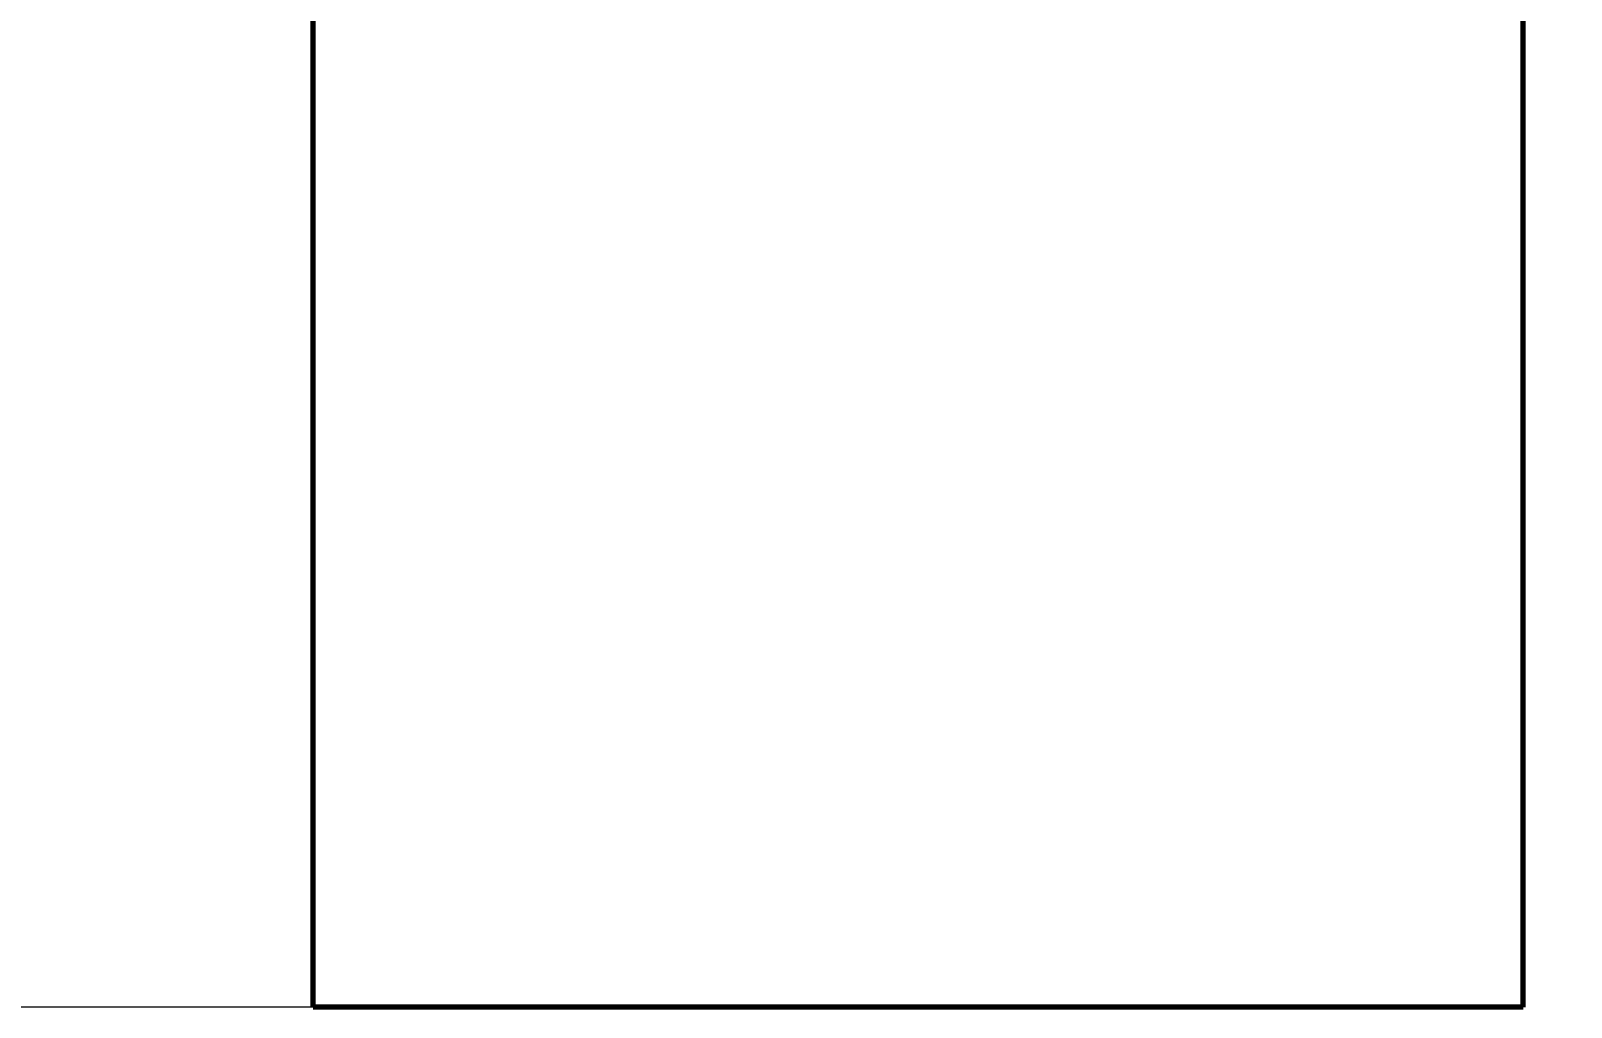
# Model space of a CAD drawing. Header units: millimetres. Extents: x 0 to 2382, y 0 to 420.
# Drawn here: x 132 to 139.64, y 216.5 to 221.34 of the extents above; entities that cross this region are included whole.
import ezdxf

# ---------------------------------------------------------------- set-up
doc = ezdxf.new("R2010")
doc.units = ezdxf.units.MM
doc.linetypes.add('IRAM-E-TRAZOS', pattern=[5, 4, -1])
for name, color, linetype, lineweight in [('01-VISIBLE', 7, 'CONTINUOUS', 70), ('02-OCULTA', 4, 'IRAM-E-TRAZOS', 35), ('04-COTA', 3, 'CONTINUOUS', 18)]:
    doc.layers.add(name, color=color, linetype=linetype, lineweight=lineweight)
doc.styles.add('ISO3098', font='isocpeur.ttf')
doc.dimstyles.new('FLAMA-IRAM', dxfattribs={"dimtxt": 3.5, "dimasz": 3.5, "dimexe": 2, "dimexo": 1.5, "dimgap": 1, "dimtad": 1, "dimdec": 1, "dimtxsty": 'ISO3098', "dimblk": 'IRAM_FLECHA', "dimblk1": 'IRAM_FLECHA', "dimblk2": 'IRAM_FLECHA', "dimcen": 2.5, "dimclrd": 256, "dimclre": 256, "dimclrt": 256, "dimazin": 3, "dimtfac": 1, "dimtmove": 0, "dimatfit": 3, "dimlwd": 18, "dimlwe": 18})

# ---------------------------------------------------------------- blocks, each defined once
blk = doc.blocks.new('IRAM_FLECHA')
blk.add_solid([(0, 0), (-1, 0.125), (-1, -0.125)])

msp = doc.modelspace()

# ---------------------------------------------------------------- linework, layer by layer
at = {"layer": '01-VISIBLE'}
msp.add_line((139.4, 216.5), (133.4, 216.5), dxfattribs=at)
for points in [[(133.4, 216.5), (133.4, 216.5875), (133.4, 216.675), (133.4, 216.7625), (133.4, 216.85), (133.4, 216.9375), (133.4, 217.025), (133.4, 217.1125), (133.4, 217.2), (133.4, 217.2875), (133.4, 217.375), (133.4, 217.4625), (133.4, 217.55), (133.4, 217.6375), (133.4, 217.725), (133.4, 217.8125), (133.4, 217.9), (133.4, 217.9875), (133.4, 218.075), (133.4, 218.1625), (133.4, 218.25), (133.4, 218.3375), (133.4, 218.425), (133.4, 218.5125), (133.4, 218.6), (133.4, 218.6875), (133.4, 218.775), (133.4, 218.8625), (133.4, 218.95), (133.4, 219.0375), (133.4, 219.125), (133.4, 219.2125), (133.4, 219.3), (133.4, 219.3875), (133.4, 219.475), (133.4, 219.5625), (133.4, 219.65), (133.4, 219.7375), (133.4, 219.825), (133.4, 219.9125), (133.4, 220), (133.4, 220.0875), (133.4, 220.175), (133.4, 220.2625), (133.4, 220.35), (133.4, 220.4375), (133.4, 220.525), (133.4, 220.6125), (133.4, 220.7), (133.4, 220.7875), (133.4, 220.875), (133.4, 220.9625), (133.4, 221.05), (133.4, 221.1375), (133.4, 221.225), (133.4, 221.3125), (133.4, 221.4)], [(139.4, 216.5), (139.4, 216.5875), (139.4, 216.675), (139.4, 216.7625), (139.4, 216.85), (139.4, 216.9375), (139.4, 217.025), (139.4, 217.1125), (139.4, 217.2), (139.4, 217.2875), (139.4, 217.375), (139.4, 217.4625), (139.4, 217.55), (139.4, 217.6375), (139.4, 217.725), (139.4, 217.8125), (139.4, 217.9), (139.4, 217.9875), (139.4, 218.075), (139.4, 218.1625), (139.4, 218.25), (139.4, 218.3375), (139.4, 218.425), (139.4, 218.5125), (139.4, 218.6), (139.4, 218.6875), (139.4, 218.775), (139.4, 218.8625), (139.4, 218.95), (139.4, 219.0375), (139.4, 219.125), (139.4, 219.2125), (139.4, 219.3), (139.4, 219.3875), (139.4, 219.475), (139.4, 219.5625), (139.4, 219.65), (139.4, 219.7375), (139.4, 219.825), (139.4, 219.9125), (139.4, 220), (139.4, 220.0875), (139.4, 220.175), (139.4, 220.2625), (139.4, 220.35), (139.4, 220.4375), (139.4, 220.525), (139.4, 220.6125), (139.4, 220.7), (139.4, 220.7875), (139.4, 220.875), (139.4, 220.9625), (139.4, 221.05), (139.4, 221.1375), (139.4, 221.225), (139.4, 221.3125), (139.4, 221.4)]]:
    msp.add_lwpolyline(points, dxfattribs=at)
at = {"layer": '02-OCULTA'}
for points in [[(133.4, 221.4), (133.4, 221.3125), (133.4, 221.225), (133.4, 221.1375), (133.4, 221.05), (133.4, 220.9625), (133.4, 220.875), (133.4, 220.7875), (133.4, 220.7), (133.4, 220.6125), (133.4, 220.525), (133.4, 220.4375), (133.4, 220.35), (133.4, 220.2625), (133.4, 220.175), (133.4, 220.0875), (133.4, 220), (133.4, 219.9125), (133.4, 219.825), (133.4, 219.7375), (133.4, 219.65), (133.4, 219.5625), (133.4, 219.475), (133.4, 219.3875), (133.4, 219.3), (133.4, 219.2125), (133.4, 219.125), (133.4, 219.0375), (133.4, 218.95), (133.4, 218.8625), (133.4, 218.775), (133.4, 218.6875), (133.4, 218.6), (133.4, 218.5125), (133.4, 218.425), (133.4, 218.3375), (133.4, 218.25), (133.4, 218.1625), (133.4, 218.075), (133.4, 217.9875), (133.4, 217.9), (133.4, 217.8125), (133.4, 217.725), (133.4, 217.6375), (133.4, 217.55), (133.4, 217.4625), (133.4, 217.375), (133.4, 217.2875), (133.4, 217.2), (133.4, 217.1125), (133.4, 217.025), (133.4, 216.9375), (133.4, 216.85), (133.4, 216.7625), (133.4, 216.675), (133.4, 216.5875), (133.4, 216.5)], [(139.4, 221.4), (139.4, 221.3125), (139.4, 221.225), (139.4, 221.1375), (139.4, 221.05), (139.4, 220.9625), (139.4, 220.875), (139.4, 220.7875), (139.4, 220.7), (139.4, 220.6125), (139.4, 220.525), (139.4, 220.4375), (139.4, 220.35), (139.4, 220.2625), (139.4, 220.175), (139.4, 220.0875), (139.4, 220), (139.4, 219.9125), (139.4, 219.825), (139.4, 219.7375), (139.4, 219.65), (139.4, 219.5625), (139.4, 219.475), (139.4, 219.3875), (139.4, 219.3), (139.4, 219.2125), (139.4, 219.125), (139.4, 219.0375), (139.4, 218.95), (139.4, 218.8625), (139.4, 218.775), (139.4, 218.6875), (139.4, 218.6), (139.4, 218.5125), (139.4, 218.425), (139.4, 218.3375), (139.4, 218.25), (139.4, 218.1625), (139.4, 218.075), (139.4, 217.9875), (139.4, 217.9), (139.4, 217.8125), (139.4, 217.725), (139.4, 217.6375), (139.4, 217.55), (139.4, 217.4625), (139.4, 217.375), (139.4, 217.2875), (139.4, 217.2), (139.4, 217.1125), (139.4, 217.025), (139.4, 216.9375), (139.4, 216.85), (139.4, 216.7625), (139.4, 216.675), (139.4, 216.5875), (139.4, 216.5)]]:
    msp.add_lwpolyline(points, dxfattribs=at)

# ---------------------------------------------------------------- dimensions: what is measured, and where the dimension line sits
at = {"layer": '04-COTA'}
msp.add_linear_dim(base=(121, 216.5), p1=(140, 216.5), p2=(156.5, 313.7382), angle=90, dimstyle='FLAMA-IRAM', override={"dimlfac": 10}, dxfattribs=at).render()

doc.saveas('drawing.dxf')
